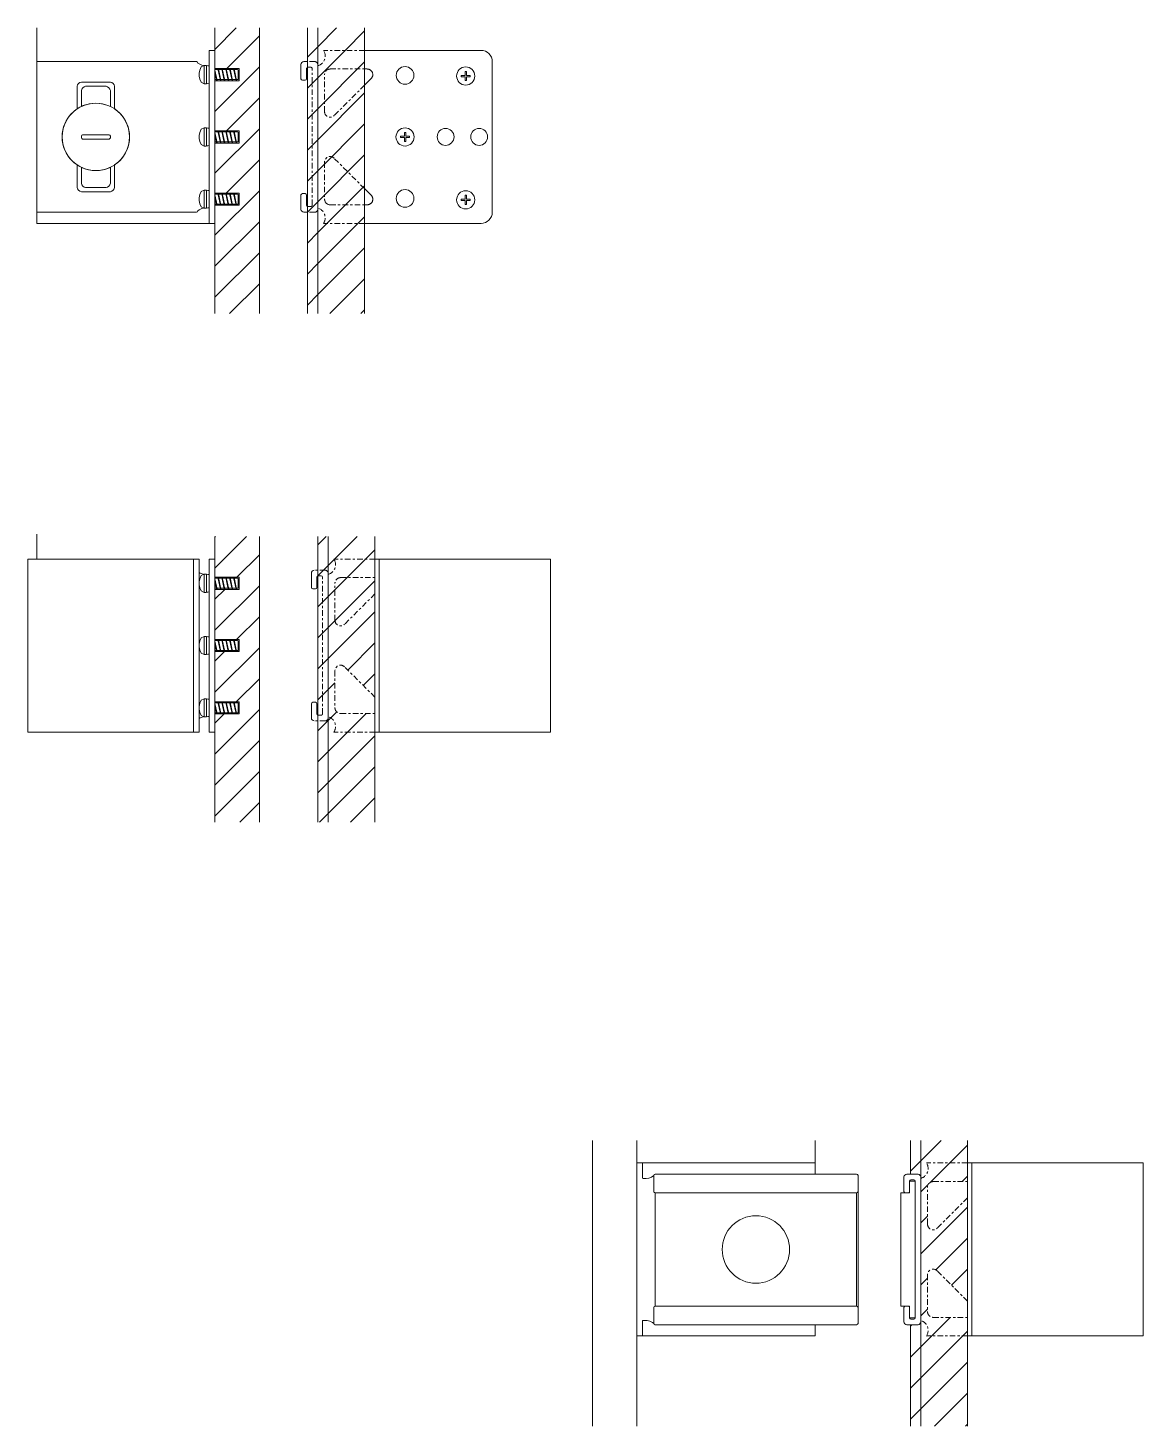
# Model space of a CAD drawing. Header units: millimetres. Extents: x 1499 to 3407, y -486 to 657.
# Drawn here: x 1935.5 to 1985.6, y -390.4 to -327.7 of the extents above; entities that cross this region are included whole.
import ezdxf

# ---------------------------------------------------------------- set-up
doc = ezdxf.new("R2010")
doc.units = ezdxf.units.MM
doc.linetypes.add('CENTERX2', pattern=[4, 2.5, -0.5, 0.5, -0.5])
for name, color, linetype, lineweight in [('A-FURN', 8, 'Continuous', 18), ('meccanismi', 4, 'Continuous', 18), ('viti', 2, 'Continuous', 18)]:
    doc.layers.add(name, color=color, linetype=linetype, lineweight=lineweight)
pattern_1 = [(45, (9.5759, -23.677), (-0.69596985, 0.69596985), [])]
pattern_2 = [(45, (-17.3364, -46.5217), (-0.69596985, 0.69596985), [])]

msp = doc.modelspace()

# ---------------------------------------------------------------- hatches: boundary and pattern name
at = {"layer": 'A-FURN'}
h = msp.add_hatch(dxfattribs=at)
h.set_pattern_fill('ANSI31', color=256, scale=0.31)
h.set_pattern_definition([(45, (10.6356, -23.677), (-0.69596985, 0.69596985), [])])
edge = h.paths.add_edge_path()
edge.add_line((1945.939, -327.651), (1943.939, -327.651))
edge.add_line((1943.939, -327.651), (1943.939, -329.472))
edge.add_line((1943.939, -329.472), (1945.038, -329.472))
edge.add_line((1945.038, -329.472), (1945.038, -330.022))
edge.add_line((1945.038, -330.022), (1943.939, -330.022))
edge.add_line((1943.939, -330.022), (1943.939, -330.03))
edge.add_spline(control_points=[(1943.939, -330.03), (1943.939, -330.03), (1943.939, -330.03), (1943.939, -330.03)], knot_values=[0, 0, 0, 0, 0.000042, 0.000042, 0.000042, 0.000042], degree=3, periodic=0)
edge.add_line((1943.939, -330.03), (1943.939, -332.27))
edge.add_line((1943.939, -332.27), (1945.038, -332.27))
edge.add_line((1945.038, -332.27), (1945.038, -332.819))
edge.add_line((1945.038, -332.819), (1943.939, -332.819))
edge.add_line((1943.939, -332.819), (1943.939, -332.828))
edge.add_spline(control_points=[(1943.939, -332.828), (1943.939, -332.828), (1943.939, -332.828), (1943.939, -332.828)], knot_values=[0, 0, 0, 0, 0.000042, 0.000042, 0.000042, 0.000042], degree=3, periodic=0)
edge.add_line((1943.939, -332.828), (1943.939, -335.068))
edge.add_line((1943.939, -335.068), (1945.038, -335.068))
edge.add_line((1945.038, -335.068), (1945.038, -335.617))
edge.add_line((1945.038, -335.617), (1943.939, -335.617))
edge.add_line((1943.939, -335.617), (1943.939, -335.625))
edge.add_spline(control_points=[(1943.939, -335.625), (1943.939, -335.625), (1943.939, -335.626), (1943.939, -335.626)], knot_values=[0, 0, 0, 0, 0.000042, 0.000042, 0.000042, 0.000042], degree=3, periodic=0)
edge.add_line((1943.939, -335.626), (1943.939, -336.431))
edge.add_line((1943.939, -336.431), (1943.939, -340.475))
edge.add_line((1943.939, -340.475), (1945.939, -340.475))
edge.add_line((1945.939, -340.475), (1945.939, -327.651))
h = msp.add_hatch(dxfattribs=at)
h.set_pattern_fill('ANSI31', color=256, scale=0.31)
h.set_pattern_definition(pattern_1)
edge = h.paths.add_edge_path()
edge.add_line((1948.566, -327.651), (1948.1, -327.651))
edge.add_line((1948.1, -327.651), (1948.1, -329.163))
edge.add_line((1948.1, -329.163), (1948.449, -329.163))
edge.add_spline(control_points=[(1948.44, -329.163), (1948.5, -329.163), (1948.566, -329.23), (1948.566, -329.289)], knot_values=[0, 0, 0, 0, 0.070711, 0.070711, 0.070711, 0.070711], degree=3, periodic=0)
edge.add_line((1948.566, -329.28), (1948.566, -327.651))
edge = h.paths.add_edge_path()
edge.add_spline(control_points=[(1948.566, -329.289), (1948.566, -329.23), (1948.5, -329.163), (1948.44, -329.163)], knot_values=[0, 0, 0, 0, 0.070711, 0.070711, 0.070711, 0.070711], degree=3, periodic=0)
edge.add_line((1948.44, -329.163), (1948.1, -329.163))
edge.add_line((1948.1, -329.163), (1948.1, -335.667))
edge.add_spline(control_points=[(1948.1, -335.667), (1948.108, -335.671), (1948.116, -335.674), (1948.125, -335.674)], knot_values=[0.025626, 0.025626, 0.025626, 0.025626, 0.035355, 0.035355, 0.035355, 0.035355], degree=3, periodic=0)
edge.add_line((1948.125, -335.674), (1948.251, -335.674))
edge.add_spline(control_points=[(1948.314, -335.611), (1948.314, -335.64), (1948.281, -335.674), (1948.251, -335.674)], knot_values=[0, 0, 0, 0, 0.035355, 0.035355, 0.035355, 0.035355], degree=3, periodic=0)
edge.add_line((1948.251, -335.674), (1948.117, -335.674))
edge.add_spline(control_points=[(1948.125, -335.674), (1948.116, -335.674), (1948.108, -335.671), (1948.1, -335.667)], knot_values=[0.025626, 0.025626, 0.025626, 0.025626, 0.035355, 0.035355, 0.035355, 0.035355], degree=3, periodic=0)
edge.add_line((1948.1, -335.667), (1948.1, -335.926))
edge.add_line((1948.1, -335.926), (1948.44, -335.926))
edge.add_spline(control_points=[(1948.44, -335.926), (1948.5, -335.926), (1948.566, -335.86), (1948.566, -335.8)], knot_values=[0, 0, 0, 0, 0.070711, 0.070711, 0.070711, 0.070711], degree=3, periodic=0)
edge.add_line((1948.566, -335.8), (1948.566, -329.289))
h = msp.add_hatch(dxfattribs=at)
h.set_pattern_fill('ANSI31', color=256, scale=0.31)
h.set_pattern_definition(pattern_1)
h.paths.add_polyline_path([(1950.665, -327.651), (1948.566, -327.651), (1948.566, -329.348, 0.507256), (1948.819, -328.658), (1950.665, -328.658)])
h = msp.add_hatch(dxfattribs=at)
h.set_pattern_fill('ANSI31', color=256, scale=0.31)
h.set_pattern_definition(pattern_1)
h.paths.add_polyline_path([(1950.665, -330.222), (1949.299, -331.588, -0.668179), (1948.868, -331.409), (1948.868, -329.747, -0.414214), (1949.121, -329.494), (1950.665, -329.494), (1950.665, -328.658), (1948.819, -328.658, -0.507256), (1948.566, -329.348), (1948.566, -335.741, -0.507256), (1948.819, -336.431), (1950.665, -336.431), (1950.665, -335.595), (1949.121, -335.595, -0.414214), (1948.868, -335.342), (1948.868, -333.68, -0.668179), (1949.299, -333.502), (1950.665, -334.867)])
h.paths.add_polyline_path([(1950.665, -329.494), (1949.121, -329.494, 0.414214), (1948.868, -329.747), (1948.868, -331.409, 0.668179), (1949.299, -331.588), (1950.665, -330.222)], flags=17)
h.paths.add_polyline_path([(1949.299, -333.502, 0.668179), (1948.868, -333.68), (1948.868, -335.342, 0.414214), (1949.121, -335.595), (1950.665, -335.595), (1950.665, -334.867)], flags=17)
h.paths.add_polyline_path([(1950.665, -336.431), (1948.819, -336.431, 0.507256), (1948.566, -335.741), (1948.566, -340.475), (1950.665, -340.475)])
h = msp.add_hatch(dxfattribs=at)
h.set_pattern_fill('ANSI31', color=256, scale=0.31)
h.set_pattern_definition(pattern_1)
edge = h.paths.add_edge_path()
edge.add_spline(control_points=[(1948.566, -335.8), (1948.566, -335.86), (1948.5, -335.926), (1948.44, -335.926)], knot_values=[0, 0, 0, 0, 0.070711, 0.070711, 0.070711, 0.070711], degree=3, periodic=0)
edge.add_line((1948.44, -335.926), (1948.1, -335.926))
edge.add_line((1948.1, -335.926), (1948.1, -340.475))
edge.add_line((1948.1, -340.475), (1948.566, -340.475))
edge.add_line((1948.566, -340.475), (1948.566, -335.819))
h = msp.add_hatch(dxfattribs=at)
h.set_pattern_fill('ANSI31', color=256, scale=0.31)
h.set_pattern_definition([(45, (-16.7431, -46.5217), (-0.69596985, 0.69596985), [])])
edge = h.paths.add_edge_path()
edge.add_line((1945.939, -350.496), (1943.939, -350.496))
edge.add_line((1943.939, -350.496), (1943.939, -352.317))
edge.add_line((1943.939, -352.317), (1945.038, -352.317))
edge.add_line((1945.038, -352.317), (1945.038, -352.866))
edge.add_line((1945.038, -352.866), (1943.939, -352.866))
edge.add_line((1943.939, -352.866), (1943.939, -352.875))
edge.add_spline(control_points=[(1943.939, -352.875), (1943.939, -352.875), (1943.939, -352.875), (1943.939, -352.875)], knot_values=[0, 0, 0, 0, 0.000042, 0.000042, 0.000042, 0.000042], degree=3, periodic=0)
edge.add_line((1943.939, -352.875), (1943.939, -355.115))
edge.add_line((1943.939, -355.115), (1945.038, -355.115))
edge.add_line((1945.038, -355.115), (1945.038, -355.664))
edge.add_line((1945.038, -355.664), (1943.939, -355.664))
edge.add_line((1943.939, -355.664), (1943.939, -355.672))
edge.add_spline(control_points=[(1943.939, -355.672), (1943.939, -355.672), (1943.939, -355.672), (1943.939, -355.672)], knot_values=[0, 0, 0, 0, 0.000042, 0.000042, 0.000042, 0.000042], degree=3, periodic=0)
edge.add_line((1943.939, -355.672), (1943.939, -357.912))
edge.add_line((1943.939, -357.912), (1945.038, -357.912))
edge.add_line((1945.038, -357.912), (1945.038, -358.462))
edge.add_line((1945.038, -358.462), (1943.939, -358.462))
edge.add_line((1943.939, -358.462), (1943.939, -358.47))
edge.add_spline(control_points=[(1943.939, -358.47), (1943.939, -358.47), (1943.939, -358.47), (1943.939, -358.47)], knot_values=[0, 0, 0, 0, 0.000042, 0.000042, 0.000042, 0.000042], degree=3, periodic=0)
edge.add_line((1943.939, -358.47), (1943.939, -363.319))
edge.add_line((1943.939, -363.319), (1945.939, -363.319))
edge.add_line((1945.939, -363.319), (1945.939, -350.496))
h = msp.add_hatch(dxfattribs=at)
h.set_pattern_fill('ANSI31', color=256, scale=0.31)
h.set_pattern_definition(pattern_2)
h.paths.add_polyline_path([(1951.131, -359.276), (1949.285, -359.276, 0.507256), (1949.033, -358.586), (1949.033, -363.319), (1951.131, -363.319)])
edge = h.paths.add_edge_path()
edge.add_spline(control_points=[(1949.033, -358.645), (1949.033, -358.704), (1948.966, -358.771), (1948.906, -358.771)], knot_values=[0, 0, 0, 0, 0.070711, 0.070711, 0.070711, 0.070711], degree=3, periodic=0)
edge.add_line((1948.906, -358.771), (1948.566, -358.771))
edge.add_line((1948.566, -358.771), (1948.566, -363.319))
edge.add_line((1948.566, -363.319), (1949.033, -363.319))
edge.add_line((1949.033, -363.319), (1949.033, -358.664))
h.paths.add_polyline_path([(1951.131, -358.439), (1949.587, -358.439, -0.414214), (1949.335, -358.187), (1949.335, -356.525, -0.668179), (1949.766, -356.346), (1951.131, -357.712), (1951.131, -353.067), (1949.766, -354.432, -0.668179), (1949.335, -354.254), (1949.335, -352.592, -0.414214), (1949.587, -352.339), (1951.131, -352.339), (1951.131, -351.503), (1949.285, -351.503, -0.507256), (1949.033, -352.192), (1949.033, -358.586, -0.507256), (1949.285, -359.276), (1951.131, -359.276)])
h.paths.add_polyline_path([(1951.131, -353.067), (1951.131, -352.928), (1951.131, -352.339), (1949.587, -352.339, 0.414214), (1949.335, -352.592), (1949.335, -354.254, 0.668179), (1949.766, -354.432)], flags=17)
h.paths.add_polyline_path([(1951.131, -350.496), (1949.033, -350.496), (1949.033, -352.192, 0.507256), (1949.285, -351.503), (1951.131, -351.503)])
edge = h.paths.add_edge_path()
edge.add_line((1949.033, -350.496), (1948.566, -350.496))
edge.add_line((1948.566, -350.496), (1948.566, -352.008))
edge.add_line((1948.566, -352.008), (1948.926, -352.008))
edge.add_spline(control_points=[(1948.906, -352.008), (1948.966, -352.008), (1949.033, -352.074), (1949.033, -352.134)], knot_values=[0, 0, 0, 0, 0.070711, 0.070711, 0.070711, 0.070711], degree=3, periodic=0)
edge.add_line((1949.033, -352.099), (1949.033, -350.496))
h = msp.add_hatch(dxfattribs=at)
h.set_pattern_fill('ANSI31', color=256, scale=0.31)
h.set_pattern_definition(pattern_2)
edge = h.paths.add_edge_path()
edge.add_spline(control_points=[(1949.033, -352.134), (1949.033, -352.074), (1948.966, -352.008), (1948.906, -352.008)], knot_values=[0, 0, 0, 0, 0.070711, 0.070711, 0.070711, 0.070711], degree=3, periodic=0)
edge.add_line((1948.906, -352.008), (1948.566, -352.008))
edge.add_line((1948.566, -352.008), (1948.566, -352.267))
edge.add_spline(control_points=[(1948.566, -352.267), (1948.574, -352.263), (1948.583, -352.26), (1948.591, -352.26)], knot_values=[0.025626, 0.025626, 0.025626, 0.025626, 0.035355, 0.035355, 0.035355, 0.035355], degree=3, periodic=0)
edge.add_line((1948.566, -352.267), (1948.566, -358.512))
edge.add_spline(control_points=[(1948.566, -358.512), (1948.574, -358.516), (1948.583, -358.518), (1948.591, -358.518)], knot_values=[0.025626, 0.025626, 0.025626, 0.025626, 0.035355, 0.035355, 0.035355, 0.035355], degree=3, periodic=0)
edge.add_line((1948.591, -358.518), (1948.721, -358.518))
edge.add_spline(control_points=[(1948.78, -358.455), (1948.78, -358.485), (1948.747, -358.518), (1948.717, -358.518)], knot_values=[0, 0, 0, 0, 0.035355, 0.035355, 0.035355, 0.035355], degree=3, periodic=0)
edge.add_line((1948.717, -358.518), (1948.588, -358.518))
edge.add_spline(control_points=[(1948.591, -358.518), (1948.583, -358.518), (1948.574, -358.516), (1948.566, -358.512)], knot_values=[0.025626, 0.025626, 0.025626, 0.025626, 0.035355, 0.035355, 0.035355, 0.035355], degree=3, periodic=0)
edge.add_spline(control_points=[(1948.528, -358.455), (1948.528, -358.477), (1948.545, -358.5), (1948.566, -358.512)], knot_values=[0, 0, 0, 0, 0.025626, 0.025626, 0.025626, 0.025626], degree=3, periodic=0)
edge.add_line((1948.566, -358.512), (1948.566, -358.771))
edge.add_line((1948.566, -358.771), (1948.906, -358.771))
edge.add_spline(control_points=[(1948.906, -358.771), (1948.966, -358.771), (1949.033, -358.704), (1949.033, -358.645)], knot_values=[0, 0, 0, 0, 0.070711, 0.070711, 0.070711, 0.070711], degree=3, periodic=0)
edge.add_line((1949.033, -358.645), (1949.033, -352.134))
h = msp.add_hatch(dxfattribs=at)
h.set_pattern_fill('ANSI31', color=256, scale=0.31)
h.set_pattern_definition([(45, (-43.9987, -73.6463), (-0.69596985, 0.69596985), [])])
edge = h.paths.add_edge_path()
edge.add_line((1975.651, -377.621), (1975.184, -377.621))
edge.add_line((1975.184, -377.621), (1975.184, -379.132))
edge.add_line((1975.184, -379.132), (1975.537, -379.132))
edge.add_spline(control_points=[(1975.524, -379.132), (1975.584, -379.132), (1975.651, -379.199), (1975.651, -379.258)], knot_values=[0, 0, 0, 0, 0.070711, 0.070711, 0.070711, 0.070711], degree=3, periodic=0)
edge.add_line((1975.651, -379.235), (1975.651, -377.621))
edge = h.paths.add_edge_path()
edge.add_spline(control_points=[(1975.651, -385.769), (1975.651, -385.829), (1975.584, -385.895), (1975.524, -385.895)], knot_values=[0, 0, 0, 0, 0.070711, 0.070711, 0.070711, 0.070711], degree=3, periodic=0)
edge.add_line((1975.524, -385.895), (1975.184, -385.895))
edge.add_line((1975.184, -385.895), (1975.184, -390.444))
edge.add_line((1975.184, -390.444), (1975.651, -390.444))
edge.add_line((1975.651, -390.444), (1975.651, -385.792))
h.paths.add_polyline_path([(1977.749, -386.4), (1975.903, -386.4, 0.507256), (1975.651, -385.711), (1975.651, -390.444), (1977.749, -390.444)])
h.paths.add_polyline_path([(1977.749, -385.564), (1976.205, -385.564, -0.414214), (1975.953, -385.312), (1975.953, -383.649, -0.668179), (1976.384, -383.471), (1977.749, -384.836), (1977.749, -380.191), (1976.384, -381.557, -0.668179), (1975.953, -381.378), (1975.953, -379.716, -0.414214), (1976.205, -379.464), (1977.749, -379.464), (1977.749, -378.627), (1975.903, -378.627, -0.507256), (1975.651, -379.317), (1975.651, -385.711, -0.507256), (1975.903, -386.4), (1977.749, -386.4)])
h.paths.add_polyline_path([(1977.749, -377.621), (1975.651, -377.621), (1975.651, -379.235), (1975.651, -379.317, 0.507256), (1975.903, -378.627), (1977.749, -378.627)])

# ---------------------------------------------------------------- linework, layer by layer
for p, q in [((1943.939, -340.475), (1943.939, -327.651)), ((1945.939, -340.475), (1945.939, -327.651)), ((1948.566, -327.651), (1948.566, -340.475)), ((1950.665, -340.475), (1950.665, -327.651)), ((1943.939, -329.472), (1945.038, -329.472)), ((1945.038, -329.472), (1945.038, -330.022)), ((1943.939, -330.022), (1945.038, -330.022)), ((1943.939, -332.27), (1945.038, -332.27)), ((1945.038, -332.27), (1945.038, -332.819)), ((1943.939, -332.819), (1945.038, -332.819)), ((1943.939, -335.068), (1945.038, -335.068)), ((1945.038, -335.068), (1945.038, -335.617)), ((1943.939, -335.617), (1945.038, -335.617)), ((1935.939, -350.387), (1935.939, -351.503)), ((1943.939, -363.319), (1943.939, -350.496)), ((1945.939, -363.319), (1945.939, -350.496)), ((1949.033, -350.496), (1949.033, -363.319)), ((1951.131, -363.319), (1951.131, -350.496)), ((1943.939, -352.317), (1945.038, -352.317)), ((1943.939, -352.866), (1945.038, -352.866)), ((1945.038, -352.317), (1945.038, -352.866)), ((1943.939, -355.115), (1945.038, -355.115)), ((1945.038, -355.115), (1945.038, -355.664)), ((1943.939, -355.664), (1945.038, -355.664)), ((1943.939, -357.912), (1945.038, -357.912)), ((1945.038, -357.912), (1945.038, -358.462)), ((1943.939, -358.462), (1945.038, -358.462)), ((1960.898, -390.444), (1960.898, -377.621)), ((1962.898, -390.444), (1962.898, -377.621)), ((1970.898, -379.132), (1970.898, -377.621)), ((1975.651, -377.621), (1975.651, -390.444)), ((1977.749, -390.444), (1977.749, -377.621)), ((1970.898, -385.895), (1970.898, -386.4)), ((1970.898, -386.4), (1962.898, -386.4))]:
    msp.add_line(p, q, dxfattribs=at)
for points in [[(1935.939, -327.651), (1935.939, -336.431), (1943.939, -336.431)], [(1948.1, -327.651), (1948.1, -335.926)], [(1943.939, -329.472), (1943.939, -329.522)], [(1948.1, -335.926), (1948.1, -340.475)], [(1943.939, -340.475), (1943.939, -336.431)], [(1948.566, -350.496), (1948.566, -352.008)], [(1948.566, -352.008), (1948.566, -358.771)], [(1948.566, -358.771), (1948.566, -363.319)], [(1943.939, -363.319), (1943.939, -359.276)], [(1975.184, -377.621), (1975.184, -379.132)], [(1975.184, -385.895), (1975.184, -390.444)], [(1962.898, -390.444), (1962.898, -386.4)]]:
    msp.add_lwpolyline(points, dxfattribs=at)
at = {"layer": 'meccanismi'}
for p, q in [((1943.686, -328.658), (1943.686, -335.741)), ((1943.939, -328.658), (1943.686, -328.658)), ((1943.939, -328.658), (1943.686, -328.658)), ((1943.939, -336.431), (1943.939, -328.658)), ((1955.895, -328.658), (1950.665, -328.658)), ((1943.118, -329.163), (1935.939, -329.163)), ((1947.809, -329.936), (1947.809, -329.289)), ((1948.062, -329.936), (1948.062, -329.478)), ((1956.4, -332.545), (1956.4, -329.163)), ((1937.754, -330.273), (1937.754, -331.285)), ((1939.435, -330.273), (1939.435, -331.285)), ((1947.998, -329.999), (1947.872, -329.999)), ((1947.872, -329.999), (1947.998, -329.999)), ((1937.943, -330.462), (1937.943, -331.178)), ((1939.246, -330.462), (1939.246, -331.178)), ((1938.595, -332.45), (1938, -332.45)), ((1938.595, -332.45), (1939.189, -332.45)), ((1956.4, -332.545), (1956.4, -335.926)), ((1937.754, -334.816), (1937.754, -333.804)), ((1937.943, -334.627), (1937.943, -333.912)), ((1939.246, -334.627), (1939.246, -333.912)), ((1939.435, -334.816), (1939.435, -333.804)), ((1947.809, -335.153), (1947.809, -335.8)), ((1947.998, -335.09), (1947.872, -335.09)), ((1947.872, -335.09), (1947.998, -335.09)), ((1948.062, -335.153), (1948.062, -335.611)), ((1943.118, -335.926), (1935.939, -335.926)), ((1943.686, -335.741), (1943.686, -336.431)), ((1943.939, -336.431), (1943.686, -336.431)), ((1943.686, -336.431), (1943.939, -336.431)), ((1955.895, -336.431), (1950.665, -336.431)), ((1935.545, -351.503), (1935.545, -359.276)), ((1942.987, -351.503), (1942.987, -358.586)), ((1943.239, -359.276), (1943.239, -351.503)), ((1943.686, -351.503), (1943.686, -358.586)), ((1943.939, -351.503), (1943.686, -351.503)), ((1943.939, -351.503), (1943.686, -351.503)), ((1951.131, -359.276), (1951.131, -351.503)), ((1959.014, -351.503), (1951.131, -351.503)), ((1951.32, -351.503), (1951.32, -359.276)), ((1959.014, -351.503), (1959.014, -359.276)), ((1948.275, -352.781), (1948.275, -352.134)), ((1948.591, -352.26), (1948.717, -352.26)), ((1949.033, -358.645), (1949.033, -352.134)), ((1948.465, -352.844), (1948.339, -352.844)), ((1948.339, -352.844), (1948.465, -352.844)), ((1948.528, -352.781), (1948.528, -352.323)), ((1948.275, -357.998), (1948.275, -358.645)), ((1948.465, -357.935), (1948.339, -357.935)), ((1948.339, -357.935), (1948.465, -357.935)), ((1948.528, -357.998), (1948.528, -358.455)), ((1942.987, -358.586), (1942.987, -359.276)), ((1943.686, -358.586), (1943.686, -359.276)), ((1935.545, -359.276), (1943.239, -359.276)), ((1943.686, -359.276), (1943.939, -359.276)), ((1959.014, -359.276), (1951.131, -359.276)), ((1962.898, -378.627), (1963.151, -378.627)), ((1962.898, -386.4), (1962.898, -378.627)), ((1962.898, -378.627), (1963.151, -378.627)), ((1982.979, -378.627), (1977.749, -378.627)), ((1977.749, -386.4), (1977.749, -378.627)), ((1977.938, -378.627), (1977.938, -386.4)), ((1985.632, -378.627), (1985.632, -386.4)), ((1963.719, -379.132), (1970.898, -379.132)), ((1974.893, -379.905), (1974.893, -379.258)), ((1975.651, -385.769), (1975.651, -379.258)), ((1975.146, -379.905), (1975.146, -379.448)), ((1975.209, -379.385), (1975.335, -379.385)), ((1963.719, -379.968), (1972.766, -379.968)), ((1963.719, -385.059), (1963.719, -379.968)), ((1972.766, -379.968), (1972.766, -385.059)), ((1975.083, -379.968), (1974.957, -379.968)), ((1974.957, -379.968), (1975.083, -379.968)), ((1963.719, -385.059), (1972.766, -385.059)), ((1974.893, -385.122), (1974.893, -385.769)), ((1975.083, -385.059), (1974.957, -385.059)), ((1974.957, -385.059), (1975.083, -385.059)), ((1975.146, -385.122), (1975.146, -385.58)), ((1963.151, -385.711), (1963.151, -386.4)), ((1963.719, -385.895), (1970.898, -385.895)), ((1962.898, -386.4), (1963.151, -386.4)), ((1963.151, -386.4), (1962.898, -386.4)), ((1982.979, -386.4), (1977.749, -386.4)), ((1985.632, -386.4), (1977.938, -386.4))]:
    msp.add_line(p, q, dxfattribs=at)
at = {"layer": 'meccanismi', "linetype": 'CENTERX2', "ltscale": 0.1}
for p, q in [((1948.44, -329.163), (1948.1, -329.163)), ((1948.44, -329.163), (1948.1, -329.163)), ((1948.125, -329.415), (1948.251, -329.415)), ((1948.314, -335.611), (1948.314, -329.478)), ((1948.566, -335.8), (1948.566, -329.289)), ((1949.121, -329.494), (1950.665, -329.494)), ((1948.868, -331.409), (1948.868, -329.747)), ((1950.665, -330.222), (1949.299, -331.588)), ((1948.868, -333.68), (1948.868, -335.342)), ((1950.665, -334.867), (1949.299, -333.502)), ((1948.44, -335.926), (1948.1, -335.926)), ((1948.125, -335.674), (1948.251, -335.674)), ((1949.121, -335.595), (1950.665, -335.595)), ((1948.906, -352.008), (1948.402, -352.008)), ((1948.906, -352.008), (1948.402, -352.008)), ((1948.78, -358.455), (1948.78, -352.323)), ((1948.591, -358.518), (1948.717, -358.518)), ((1948.906, -358.771), (1948.402, -358.771))]:
    msp.add_line(p, q, dxfattribs=at)
at = {"layer": 'meccanismi', "ltscale": 0.1}
for p, q in [((1975.524, -379.132), (1975.02, -379.132)), ((1975.524, -379.132), (1975.02, -379.132)), ((1975.398, -385.58), (1975.398, -379.448)), ((1975.524, -385.895), (1975.02, -385.895)), ((1975.209, -385.643), (1975.335, -385.643))]:
    msp.add_line(p, q, dxfattribs=at)
at = {"layer": 'meccanismi', "linetype": 'CENTERX2', "ltscale": 0.1}
for points in [[(1950.665, -328.658), (1948.819, -328.658)], [(1950.665, -336.431), (1948.819, -336.431)], [(1951.131, -351.503), (1949.285, -351.503)], [(1951.131, -359.276), (1949.285, -359.276)], [(1977.749, -378.627), (1975.903, -378.627)], [(1977.749, -386.4), (1975.903, -386.4)]]:
    msp.add_lwpolyline(points, dxfattribs=at)
at = {"layer": 'meccanismi'}
for points in [[(1948.1, -329.163), (1947.935, -329.163)], [(1950.783, -329.494), (1950.665, -329.494)], [(1939.246, -330.084), (1937.943, -330.084)], [(1939.057, -330.273), (1938.132, -330.273)], [(1950.962, -329.925), (1950.665, -330.222)], [(1937.943, -332.507), (1937.943, -332.582)], [(1938.595, -332.639), (1938, -332.639)], [(1938.595, -332.639), (1939.189, -332.639)], [(1939.246, -332.507), (1939.246, -332.582)], [(1939.246, -335.005), (1937.943, -335.005)], [(1939.057, -334.816), (1938.132, -334.816)], [(1950.962, -335.164), (1950.665, -334.867)], [(1948.1, -335.926), (1947.935, -335.926)], [(1950.783, -335.595), (1950.665, -335.595)], [(1935.545, -351.503), (1943.239, -351.503)], [(1942.073, -359.276), (1943.239, -359.276)], [(1963.151, -378.627), (1963.151, -379.317)], [(1970.898, -378.627), (1963.151, -378.627)], [(1985.632, -378.627), (1977.938, -378.627)], [(1970.898, -379.132), (1972.766, -379.132)], [(1972.829, -385.832), (1972.829, -379.195)], [(1975.146, -379.448), (1975.398, -379.448)], [(1972.766, -379.968), (1963.719, -379.968)], [(1974.756, -379.968), (1975.146, -379.968)], [(1974.756, -379.968), (1974.756, -385.059)], [(1975.146, -379.905), (1975.146, -379.968)], [(1972.766, -385.059), (1963.719, -385.059)], [(1975.146, -385.58), (1975.146, -385.059), (1974.756, -385.059)], [(1970.898, -385.895), (1972.766, -385.895)], [(1975.146, -385.58), (1975.398, -385.58)], [(1978.915, -386.4), (1977.749, -386.4)]]:
    msp.add_lwpolyline(points, dxfattribs=at)
at = {"layer": 'meccanismi', "linetype": 'CENTERX2', "ltscale": 0.1}
for points in [[(1951.131, -353.067), (1949.766, -354.432, -0.668179), (1949.335, -354.254), (1949.335, -352.592, -0.414214), (1949.587, -352.339), (1951.131, -352.339)], [(1951.131, -357.712), (1949.766, -356.346, 0.668179), (1949.335, -356.525), (1949.335, -358.187, 0.414214), (1949.587, -358.439), (1951.131, -358.439)], [(1977.749, -380.191), (1976.384, -381.557, -0.668179), (1975.953, -381.378), (1975.953, -379.716, -0.414214), (1976.205, -379.464), (1977.749, -379.464)], [(1977.749, -384.836), (1976.384, -383.471, 0.668179), (1975.953, -383.649), (1975.953, -385.312, 0.414214), (1976.205, -385.564), (1977.749, -385.564)]]:
    msp.add_lwpolyline(points, format="xyb", dxfattribs=at)
at = {"layer": 'meccanismi', "linetype": 'CENTERX2'}
for points in [[(1951.131, -357.85), (1951.131, -352.928)], [(1963.656, -379.905), (1963.656, -379.195)], [(1977.749, -384.975), (1977.749, -380.053)], [(1963.656, -385.122), (1963.656, -385.832)]]:
    msp.add_lwpolyline(points, dxfattribs=at)
at = {"layer": 'meccanismi'}
for centre, radius in [((1952.483, -329.781), 0.396), ((1938.595, -332.545), 1.514), ((1952.483, -335.308), 0.396), ((1968.242, -382.514), 1.514)]:
    msp.add_circle(centre, radius, dxfattribs=at)
at = {"layer": 'meccanismi', "linetype": 'CENTERX2', "ltscale": 0.1}
for centre, radius, start, end in [((1948.44, -328.911), 0.455, 286.09388, 33.68056), ((1949.121, -329.747), 0.252, 90, 180), ((1949.121, -331.409), 0.252, 180, 315), ((1949.121, -333.68), 0.252, 45, 180), ((1948.44, -336.179), 0.455, 326.31944, 73.90612), ((1948.906, -351.755), 0.455, 286.09388, 33.68056), ((1948.906, -359.023), 0.455, 326.31944, 73.90612), ((1975.525, -378.88), 0.455, 286.09388, 33.68056), ((1975.525, -386.148), 0.455, 326.31944, 73.90612)]:
    msp.add_arc(centre, radius, start, end, dxfattribs=at)
at = {"layer": 'meccanismi'}
for centre, radius, start, end in [((1955.895, -329.163), 0.505, 0, 90), ((1943.566, -328.738), 0.621, 231.74021, 256.76542), ((1943.566, -328.738), 0.621, 276.87415, 281.14843), ((1938.595, -332.545), 1.514, 123.72971, 236.27029), ((1938.595, -332.545), 1.514, 64.51494, 115.48506), ((1938.595, -332.545), 1.514, 108.20996, 115.48506), ((1938.595, -332.545), 1.514, 303.72971, 56.27029), ((1954.305, -332.545), 0.379, 0, 180), ((1955.811, -332.545), 0.379, 0, 180), ((1954.305, -332.545), 0.379, 180, 0), ((1955.811, -332.545), 0.379, 180, 0), ((1938.595, -332.545), 1.514, 244.51494, 295.48506), ((1938.595, -332.545), 1.514, 244.51494, 251.79004), ((1943.566, -336.351), 0.621, 103.23482, 128.26062), ((1943.566, -336.351), 0.621, 78.85131, 83.07876), ((1955.895, -335.926), 0.505, 270, 0), ((1943.566, -351.583), 0.621, 238.24539, 256.76542), ((1943.566, -359.196), 0.621, 103.23482, 121.75525), ((1943.566, -359.196), 0.621, 78.85131, 83.07876), ((1963.271, -378.708), 0.621, 263.12585, 308.25979), ((1963.271, -378.708), 0.621, 258.85157, 263.12585), ((1963.271, -386.32), 0.621, 51.73938, 101.14869), ((1963.271, -386.32), 0.621, 96.92124, 101.14869)]:
    msp.add_arc(centre, radius, start, end, dxfattribs=at)
at = {"layer": 'meccanismi', "linetype": 'CENTERX2'}
for centre, start, end in [((1950.783, -329.747), 315, 90), ((1950.783, -335.342), 270, 45), ((1949.121, -335.342), 180, 270)]:
    msp.add_arc(centre, 0.252, start, end, dxfattribs=at)
at = {"layer": 'meccanismi'}
for points in [[(1943.181, -329.226), (1943.181, -329.196), (1943.148, -329.163), (1943.118, -329.163)], [(1947.935, -329.163), (1947.876, -329.163), (1947.809, -329.23), (1947.809, -329.289)], [(1948.062, -329.478), (1948.062, -329.449), (1948.095, -329.415), (1948.125, -329.415)], [(1937.943, -330.084), (1937.854, -330.084), (1937.754, -330.184), (1937.754, -330.273)], [(1938.132, -330.273), (1938.043, -330.273), (1937.943, -330.373), (1937.943, -330.462)], [(1939.057, -330.273), (1939.146, -330.273), (1939.246, -330.373), (1939.246, -330.462)], [(1939.246, -330.084), (1939.335, -330.084), (1939.435, -330.184), (1939.435, -330.273)], [(1947.872, -329.999), (1947.842, -329.999), (1947.809, -329.966), (1947.809, -329.936)], [(1948.062, -329.936), (1948.062, -329.966), (1948.028, -329.999), (1947.998, -329.999)], [(1937.943, -332.507), (1937.943, -332.48), (1937.973, -332.45), (1938, -332.45)], [(1937.943, -332.582), (1937.943, -332.609), (1937.973, -332.639), (1938, -332.639)], [(1939.246, -332.507), (1939.246, -332.48), (1939.216, -332.45), (1939.189, -332.45)], [(1939.246, -332.582), (1939.246, -332.609), (1939.216, -332.639), (1939.189, -332.639)], [(1938.132, -334.816), (1938.043, -334.816), (1937.943, -334.716), (1937.943, -334.627)], [(1939.057, -334.816), (1939.146, -334.816), (1939.246, -334.716), (1939.246, -334.627)], [(1937.943, -335.005), (1937.854, -335.005), (1937.754, -334.905), (1937.754, -334.816)], [(1939.246, -335.005), (1939.335, -335.005), (1939.435, -334.905), (1939.435, -334.816)], [(1947.872, -335.09), (1947.842, -335.09), (1947.809, -335.123), (1947.809, -335.153)], [(1948.062, -335.153), (1948.062, -335.123), (1948.028, -335.09), (1947.998, -335.09)], [(1943.118, -335.926), (1943.148, -335.926), (1943.181, -335.893), (1943.181, -335.863)], [(1947.935, -335.926), (1947.876, -335.926), (1947.809, -335.86), (1947.809, -335.8)], [(1948.062, -335.611), (1948.062, -335.64), (1948.095, -335.674), (1948.125, -335.674)], [(1948.402, -352.008), (1948.342, -352.008), (1948.275, -352.074), (1948.275, -352.134)], [(1948.528, -352.323), (1948.528, -352.293), (1948.561, -352.26), (1948.591, -352.26)], [(1948.78, -352.323), (1948.78, -352.293), (1948.747, -352.26), (1948.717, -352.26)], [(1948.339, -352.844), (1948.309, -352.844), (1948.275, -352.811), (1948.275, -352.781)], [(1948.528, -352.781), (1948.528, -352.811), (1948.494, -352.844), (1948.465, -352.844)], [(1948.339, -357.935), (1948.309, -357.935), (1948.275, -357.968), (1948.275, -357.998)], [(1948.528, -357.998), (1948.528, -357.968), (1948.494, -357.935), (1948.465, -357.935)], [(1948.528, -358.455), (1948.528, -358.485), (1948.561, -358.518), (1948.591, -358.518)], [(1948.402, -358.771), (1948.342, -358.771), (1948.275, -358.704), (1948.275, -358.645)], [(1963.656, -379.195), (1963.656, -379.166), (1963.689, -379.132), (1963.719, -379.132)], [(1972.829, -379.195), (1972.829, -379.166), (1972.796, -379.132), (1972.766, -379.132)], [(1975.02, -379.132), (1974.96, -379.132), (1974.893, -379.199), (1974.893, -379.258)], [(1975.146, -379.448), (1975.146, -379.418), (1975.179, -379.385), (1975.209, -379.385)], [(1975.398, -379.448), (1975.398, -379.418), (1975.365, -379.385), (1975.335, -379.385)], [(1972.766, -379.968), (1972.796, -379.968), (1972.829, -379.935), (1972.829, -379.905)], [(1974.957, -379.968), (1974.927, -379.968), (1974.893, -379.935), (1974.893, -379.905)], [(1975.146, -379.905), (1975.146, -379.935), (1975.113, -379.968), (1975.083, -379.968)], [(1963.719, -385.059), (1963.689, -385.059), (1963.656, -385.093), (1963.656, -385.122)], [(1972.829, -385.122), (1972.829, -385.093), (1972.796, -385.059), (1972.766, -385.059)], [(1974.957, -385.059), (1974.927, -385.059), (1974.893, -385.093), (1974.893, -385.122)], [(1975.146, -385.122), (1975.146, -385.093), (1975.113, -385.059), (1975.083, -385.059)], [(1963.719, -385.895), (1963.689, -385.895), (1963.656, -385.862), (1963.656, -385.832)], [(1972.766, -385.895), (1972.796, -385.895), (1972.829, -385.862), (1972.829, -385.832)], [(1975.02, -385.895), (1974.96, -385.895), (1974.893, -385.829), (1974.893, -385.769)], [(1975.146, -385.58), (1975.146, -385.61), (1975.179, -385.643), (1975.209, -385.643)]]:
    msp.add_open_spline(points, degree=3, dxfattribs=at)
at = {"layer": 'meccanismi', "linetype": 'CENTERX2', "ltscale": 0.1}
for points in [[(1948.314, -329.478), (1948.314, -329.449), (1948.281, -329.415), (1948.251, -329.415)], [(1948.566, -329.289), (1948.566, -329.23), (1948.5, -329.163), (1948.44, -329.163)], [(1948.314, -335.611), (1948.314, -335.64), (1948.281, -335.674), (1948.251, -335.674)], [(1948.566, -335.8), (1948.566, -335.86), (1948.5, -335.926), (1948.44, -335.926)], [(1949.033, -352.134), (1949.033, -352.074), (1948.966, -352.008), (1948.906, -352.008)], [(1948.78, -358.455), (1948.78, -358.485), (1948.747, -358.518), (1948.717, -358.518)], [(1949.033, -358.645), (1949.033, -358.704), (1948.966, -358.771), (1948.906, -358.771)]]:
    msp.add_open_spline(points, degree=3, dxfattribs=at)
at = {"layer": 'meccanismi', "ltscale": 0.1}
for points in [[(1975.651, -379.258), (1975.651, -379.199), (1975.584, -379.132), (1975.524, -379.132)], [(1975.398, -385.58), (1975.398, -385.61), (1975.365, -385.643), (1975.335, -385.643)], [(1975.651, -385.769), (1975.651, -385.829), (1975.584, -385.895), (1975.524, -385.895)]]:
    msp.add_open_spline(points, degree=3, dxfattribs=at)
at = {"layer": 'meccanismi', "linetype": 'CENTERX2'}
msp.add_open_spline([(1963.719, -379.968), (1963.689, -379.968), (1963.656, -379.935), (1963.656, -379.905)], degree=3, dxfattribs=at)
at = {"layer": 'viti'}
for p, q in [((1943.462, -330.155), (1943.462, -329.339)), ((1943.564, -329.34), (1943.462, -329.339)), ((1943.561, -330.155), (1943.561, -329.339)), ((1943.939, -330.03), (1943.939, -329.464)), ((1943.939, -329.522), (1944.964, -329.522)), ((1943.939, -329.55), (1944.037, -330.007)), ((1943.939, -329.659), (1944.013, -330.007)), ((1944.077, -329.487), (1944.189, -330.007)), ((1944.1, -329.487), (1944.212, -330.007)), ((1944.253, -329.487), (1944.364, -330.007)), ((1944.276, -329.487), (1944.387, -330.007)), ((1944.428, -329.487), (1944.54, -330.007)), ((1944.451, -329.487), (1944.563, -330.007)), ((1944.603, -329.487), (1944.715, -330.007)), ((1944.627, -329.487), (1944.738, -330.007)), ((1944.779, -329.487), (1944.89, -330.007)), ((1944.802, -329.487), (1944.914, -330.007)), ((1944.988, -329.948), (1944.988, -329.545)), ((1955.179, -329.781), (1955.179, -329.606)), ((1955.237, -329.781), (1955.237, -329.606)), ((1943.557, -330.155), (1943.462, -330.155)), ((1943.939, -329.972), (1944.964, -329.972)), ((1944.029, -329.972), (1944.181, -329.972)), ((1944.204, -329.972), (1944.357, -329.972)), ((1944.38, -329.972), (1944.532, -329.972)), ((1944.555, -329.972), (1944.707, -329.972)), ((1944.731, -329.972), (1944.883, -329.972)), ((1955.004, -329.781), (1955.179, -329.781)), ((1955.004, -329.84), (1955.179, -329.84)), ((1955.179, -330.014), (1955.179, -329.84)), ((1955.237, -329.781), (1955.412, -329.781)), ((1955.237, -330.014), (1955.237, -329.84)), ((1955.237, -329.84), (1955.412, -329.84)), ((1943.462, -332.953), (1943.462, -332.137)), ((1943.564, -332.138), (1943.462, -332.137)), ((1943.561, -332.952), (1943.561, -332.137)), ((1943.939, -332.828), (1943.939, -332.262)), ((1943.939, -332.32), (1944.964, -332.32)), ((1943.939, -332.348), (1944.037, -332.805)), ((1943.939, -332.457), (1944.013, -332.805)), ((1943.939, -332.769), (1944.964, -332.769)), ((1944.029, -332.769), (1944.181, -332.769)), ((1944.077, -332.284), (1944.189, -332.805)), ((1944.1, -332.284), (1944.212, -332.805)), ((1944.204, -332.769), (1944.357, -332.769)), ((1944.253, -332.284), (1944.364, -332.805)), ((1944.276, -332.284), (1944.387, -332.805)), ((1944.38, -332.769), (1944.532, -332.769)), ((1944.428, -332.284), (1944.54, -332.805)), ((1944.451, -332.284), (1944.563, -332.805)), ((1944.555, -332.769), (1944.707, -332.769)), ((1944.603, -332.284), (1944.715, -332.805)), ((1944.627, -332.284), (1944.738, -332.805)), ((1944.731, -332.769), (1944.883, -332.769)), ((1944.779, -332.284), (1944.89, -332.805)), ((1944.802, -332.284), (1944.914, -332.805)), ((1944.988, -332.746), (1944.988, -332.343)), ((1952.279, -332.515), (1952.454, -332.515)), ((1952.279, -332.574), (1952.454, -332.574)), ((1952.454, -332.515), (1952.454, -332.341)), ((1952.454, -332.749), (1952.454, -332.574)), ((1952.512, -332.515), (1952.512, -332.341)), ((1952.512, -332.515), (1952.687, -332.515)), ((1952.512, -332.749), (1952.512, -332.574)), ((1952.512, -332.574), (1952.687, -332.574)), ((1943.557, -332.953), (1943.462, -332.953)), ((1943.462, -335.75), (1943.462, -334.934)), ((1943.564, -334.936), (1943.462, -334.934)), ((1943.561, -335.75), (1943.561, -334.935)), ((1943.939, -335.625), (1943.939, -335.059)), ((1943.939, -335.118), (1944.964, -335.118)), ((1943.939, -335.145), (1944.037, -335.603)), ((1943.939, -335.254), (1944.013, -335.603)), ((1944.077, -335.082), (1944.189, -335.603)), ((1944.1, -335.082), (1944.212, -335.603)), ((1944.253, -335.082), (1944.364, -335.603)), ((1944.276, -335.082), (1944.387, -335.603)), ((1944.428, -335.082), (1944.54, -335.603)), ((1944.451, -335.082), (1944.563, -335.603)), ((1944.603, -335.082), (1944.715, -335.603)), ((1944.627, -335.082), (1944.738, -335.603)), ((1944.779, -335.082), (1944.89, -335.603)), ((1944.802, -335.082), (1944.914, -335.603)), ((1944.988, -335.544), (1944.988, -335.141)), ((1955.179, -335.342), (1955.179, -335.167)), ((1955.237, -335.342), (1955.237, -335.167)), ((1943.557, -335.75), (1943.462, -335.75)), ((1943.939, -335.567), (1944.964, -335.567)), ((1944.029, -335.567), (1944.181, -335.567)), ((1944.204, -335.567), (1944.357, -335.567)), ((1944.38, -335.567), (1944.532, -335.567)), ((1944.555, -335.567), (1944.707, -335.567)), ((1944.731, -335.567), (1944.883, -335.567)), ((1955.004, -335.342), (1955.179, -335.342)), ((1955.004, -335.401), (1955.179, -335.401)), ((1955.179, -335.575), (1955.179, -335.401)), ((1955.237, -335.342), (1955.412, -335.342)), ((1955.237, -335.575), (1955.237, -335.401)), ((1955.237, -335.401), (1955.412, -335.401)), ((1943.564, -352.185), (1943.462, -352.183)), ((1943.462, -353), (1943.462, -352.184)), ((1943.561, -352.999), (1943.561, -352.184)), ((1943.939, -352.875), (1943.939, -352.308)), ((1943.939, -352.367), (1944.964, -352.367)), ((1943.939, -352.395), (1944.037, -352.852)), ((1943.939, -352.503), (1944.013, -352.852)), ((1943.939, -352.816), (1944.964, -352.816)), ((1944.029, -352.816), (1944.181, -352.816)), ((1944.077, -352.331), (1944.189, -352.852)), ((1944.1, -352.331), (1944.212, -352.852)), ((1944.204, -352.816), (1944.357, -352.816)), ((1944.253, -352.331), (1944.364, -352.852)), ((1944.276, -352.331), (1944.387, -352.852)), ((1944.38, -352.816), (1944.532, -352.816)), ((1944.428, -352.331), (1944.54, -352.852)), ((1944.451, -352.331), (1944.563, -352.852)), ((1944.555, -352.816), (1944.707, -352.816)), ((1944.603, -352.331), (1944.715, -352.852)), ((1944.627, -352.331), (1944.738, -352.852)), ((1944.731, -352.816), (1944.883, -352.816)), ((1944.779, -352.331), (1944.89, -352.852)), ((1944.802, -352.331), (1944.914, -352.852)), ((1944.988, -352.793), (1944.988, -352.39)), ((1943.557, -353), (1943.462, -353)), ((1943.462, -355.797), (1943.462, -354.981)), ((1943.564, -354.982), (1943.462, -354.981)), ((1943.561, -355.797), (1943.561, -354.982)), ((1943.939, -355.672), (1943.939, -355.106)), ((1943.939, -355.165), (1944.964, -355.165)), ((1943.939, -355.192), (1944.037, -355.65)), ((1943.939, -355.301), (1944.013, -355.65)), ((1944.077, -355.129), (1944.189, -355.65)), ((1944.1, -355.129), (1944.212, -355.65)), ((1944.253, -355.129), (1944.364, -355.65)), ((1944.276, -355.129), (1944.387, -355.65)), ((1944.428, -355.129), (1944.54, -355.65)), ((1944.451, -355.129), (1944.563, -355.65)), ((1944.603, -355.129), (1944.715, -355.65)), ((1944.627, -355.129), (1944.738, -355.65)), ((1944.779, -355.129), (1944.89, -355.65)), ((1944.802, -355.129), (1944.914, -355.65)), ((1944.988, -355.591), (1944.988, -355.188)), ((1943.557, -355.797), (1943.462, -355.797)), ((1943.939, -355.614), (1944.964, -355.614)), ((1944.029, -355.614), (1944.181, -355.614)), ((1944.204, -355.614), (1944.357, -355.614)), ((1944.38, -355.614), (1944.532, -355.614)), ((1944.555, -355.614), (1944.707, -355.614)), ((1944.731, -355.614), (1944.883, -355.614)), ((1943.462, -358.595), (1943.462, -357.779)), ((1943.564, -357.78), (1943.462, -357.779)), ((1943.561, -358.595), (1943.561, -357.779)), ((1943.939, -358.47), (1943.939, -357.904)), ((1943.939, -357.962), (1944.964, -357.962)), ((1943.939, -357.99), (1944.037, -358.447)), ((1943.939, -358.099), (1944.013, -358.447)), ((1943.939, -358.412), (1944.964, -358.412)), ((1944.029, -358.412), (1944.181, -358.412)), ((1944.077, -357.927), (1944.189, -358.447)), ((1944.1, -357.927), (1944.212, -358.447)), ((1944.204, -358.412), (1944.357, -358.412)), ((1944.253, -357.927), (1944.364, -358.447)), ((1944.276, -357.927), (1944.387, -358.447)), ((1944.38, -358.412), (1944.532, -358.412)), ((1944.428, -357.927), (1944.54, -358.447)), ((1944.451, -357.927), (1944.563, -358.447)), ((1944.555, -358.412), (1944.707, -358.412)), ((1944.603, -357.927), (1944.715, -358.447)), ((1944.627, -357.927), (1944.738, -358.447)), ((1944.731, -358.412), (1944.883, -358.412)), ((1944.779, -357.927), (1944.89, -358.447)), ((1944.802, -357.927), (1944.914, -358.447)), ((1944.988, -358.389), (1944.988, -357.986)), ((1943.557, -358.595), (1943.462, -358.595))]:
    msp.add_line(p, q, dxfattribs=at)
for points in [[(1955.179, -329.781), (1955.179, -329.606), (1955.237, -329.606)], [(1955.179, -329.781), (1955.004, -329.781), (1955.004, -329.84)], [(1955.179, -329.84), (1955.179, -330.014), (1955.237, -330.014)], [(1955.237, -329.781), (1955.412, -329.781), (1955.412, -329.84)], [(1952.454, -332.515), (1952.279, -332.515), (1952.279, -332.574)], [(1952.454, -332.515), (1952.454, -332.341), (1952.512, -332.341)], [(1952.454, -332.574), (1952.454, -332.749), (1952.512, -332.749)], [(1952.512, -332.515), (1952.687, -332.515), (1952.687, -332.574)], [(1955.179, -335.342), (1955.179, -335.167), (1955.237, -335.167)], [(1955.179, -335.342), (1955.004, -335.342), (1955.004, -335.401)], [(1955.179, -335.401), (1955.179, -335.575), (1955.237, -335.575)], [(1955.237, -335.342), (1955.412, -335.342), (1955.412, -335.401)]]:
    msp.add_lwpolyline(points, dxfattribs=at)
for centre in [(1955.208, -329.81), (1952.483, -332.545), (1955.208, -335.371)]:
    msp.add_circle(centre, 0.408, dxfattribs=at)
for centre, start, end in [((1944.964, -329.545), 0, 90), ((1943.557, -330.132), 270, 288.29521), ((1944.964, -329.948), 270, 0), ((1944.964, -332.343), 0, 90), ((1944.964, -332.746), 270, 0), ((1943.557, -332.929), 270, 288.29521), ((1944.964, -335.141), 0, 90), ((1943.557, -335.727), 270, 288.29521), ((1944.964, -335.544), 270, 0), ((1944.964, -352.39), 0, 90), ((1944.964, -352.793), 270, 0), ((1943.557, -352.976), 270, 288.29521), ((1944.964, -355.188), 0, 90), ((1943.557, -355.774), 270, 288.29521), ((1944.964, -355.591), 270, 0), ((1944.964, -357.986), 0, 90), ((1944.964, -358.389), 270, 0), ((1943.557, -358.572), 270, 288.29521)]:
    msp.add_arc(centre, 0.0233, start, end, dxfattribs=at)
for points in [[(1943.239, -329.747), (1943.239, -329.747), (1943.235, -329.339), (1943.462, -329.339)], [(1943.564, -329.34), (1943.598, -329.351), (1943.641, -329.356), (1943.686, -329.359)], [(1944.1, -329.487), (1944.099, -329.479), (1944.076, -329.479), (1944.077, -329.487)], [(1944.276, -329.487), (1944.274, -329.479), (1944.251, -329.479), (1944.253, -329.487)], [(1944.451, -329.487), (1944.45, -329.479), (1944.426, -329.479), (1944.428, -329.487)], [(1944.627, -329.487), (1944.625, -329.479), (1944.602, -329.479), (1944.603, -329.487)], [(1944.802, -329.487), (1944.801, -329.479), (1944.777, -329.479), (1944.779, -329.487)], [(1943.239, -329.747), (1943.239, -329.747), (1943.235, -330.155), (1943.462, -330.155)], [(1943.686, -330.135), (1943.641, -330.138), (1943.598, -330.143), (1943.564, -330.154)], [(1943.939, -330.03), (1943.939, -330.03), (1943.939, -330.03), (1943.939, -330.03)], [(1944.037, -330.007), (1944.038, -330.015), (1944.015, -330.015), (1944.013, -330.007)], [(1944.212, -330.007), (1944.214, -330.015), (1944.19, -330.015), (1944.189, -330.007)], [(1944.387, -330.007), (1944.389, -330.015), (1944.366, -330.015), (1944.364, -330.007)], [(1944.563, -330.007), (1944.565, -330.015), (1944.541, -330.015), (1944.54, -330.007)], [(1944.738, -330.007), (1944.74, -330.015), (1944.717, -330.015), (1944.715, -330.007)], [(1944.914, -330.007), (1944.915, -330.015), (1944.892, -330.015), (1944.89, -330.007)], [(1943.239, -332.545), (1943.239, -332.545), (1943.235, -332.137), (1943.462, -332.137)], [(1943.564, -332.138), (1943.598, -332.149), (1943.641, -332.154), (1943.686, -332.157)], [(1943.239, -332.545), (1943.239, -332.545), (1943.235, -332.953), (1943.462, -332.953)], [(1944.1, -332.284), (1944.099, -332.277), (1944.076, -332.277), (1944.077, -332.284)], [(1944.276, -332.284), (1944.274, -332.277), (1944.251, -332.277), (1944.253, -332.284)], [(1944.451, -332.284), (1944.45, -332.277), (1944.426, -332.277), (1944.428, -332.284)], [(1944.627, -332.284), (1944.625, -332.277), (1944.602, -332.277), (1944.603, -332.284)], [(1944.802, -332.284), (1944.801, -332.277), (1944.777, -332.277), (1944.779, -332.284)], [(1943.686, -332.932), (1943.641, -332.936), (1943.598, -332.94), (1943.564, -332.951)], [(1943.939, -332.828), (1943.939, -332.828), (1943.939, -332.828), (1943.939, -332.828)], [(1944.037, -332.805), (1944.038, -332.813), (1944.015, -332.813), (1944.013, -332.805)], [(1944.212, -332.805), (1944.214, -332.813), (1944.19, -332.813), (1944.189, -332.805)], [(1944.387, -332.805), (1944.389, -332.813), (1944.366, -332.813), (1944.364, -332.805)], [(1944.563, -332.805), (1944.565, -332.813), (1944.541, -332.813), (1944.54, -332.805)], [(1944.738, -332.805), (1944.74, -332.813), (1944.717, -332.813), (1944.715, -332.805)], [(1944.914, -332.805), (1944.915, -332.813), (1944.892, -332.813), (1944.89, -332.805)], [(1943.239, -335.342), (1943.239, -335.342), (1943.235, -334.934), (1943.462, -334.934)], [(1943.564, -334.936), (1943.598, -334.947), (1943.641, -334.951), (1943.686, -334.955)], [(1944.1, -335.082), (1944.099, -335.075), (1944.076, -335.074), (1944.077, -335.082)], [(1944.276, -335.082), (1944.274, -335.075), (1944.251, -335.074), (1944.253, -335.082)], [(1944.451, -335.082), (1944.45, -335.075), (1944.426, -335.074), (1944.428, -335.082)], [(1944.627, -335.082), (1944.625, -335.075), (1944.602, -335.074), (1944.603, -335.082)], [(1944.802, -335.082), (1944.801, -335.075), (1944.777, -335.074), (1944.779, -335.082)], [(1943.239, -335.342), (1943.239, -335.342), (1943.235, -335.75), (1943.462, -335.75)], [(1943.686, -335.73), (1943.641, -335.733), (1943.598, -335.738), (1943.564, -335.749)], [(1943.939, -335.625), (1943.939, -335.625), (1943.939, -335.626), (1943.939, -335.626)], [(1944.037, -335.603), (1944.038, -335.61), (1944.015, -335.61), (1944.013, -335.603)], [(1944.212, -335.603), (1944.214, -335.61), (1944.19, -335.61), (1944.189, -335.603)], [(1944.387, -335.603), (1944.389, -335.61), (1944.366, -335.61), (1944.364, -335.603)], [(1944.563, -335.603), (1944.565, -335.61), (1944.541, -335.61), (1944.54, -335.603)], [(1944.738, -335.603), (1944.74, -335.61), (1944.717, -335.61), (1944.715, -335.603)], [(1944.914, -335.603), (1944.915, -335.61), (1944.892, -335.61), (1944.89, -335.603)], [(1943.239, -352.592), (1943.239, -352.592), (1943.235, -352.184), (1943.462, -352.183)], [(1943.564, -352.185), (1943.598, -352.196), (1943.641, -352.201), (1943.686, -352.204)], [(1943.239, -352.592), (1943.239, -352.592), (1943.235, -352.999), (1943.462, -353)], [(1943.939, -352.875), (1943.939, -352.875), (1943.939, -352.875), (1943.939, -352.875)], [(1944.037, -352.852), (1944.038, -352.859), (1944.015, -352.859), (1944.013, -352.852)], [(1944.1, -352.331), (1944.099, -352.324), (1944.076, -352.324), (1944.077, -352.331)], [(1944.212, -352.852), (1944.214, -352.859), (1944.19, -352.859), (1944.189, -352.852)], [(1944.276, -352.331), (1944.274, -352.324), (1944.251, -352.324), (1944.253, -352.331)], [(1944.387, -352.852), (1944.389, -352.859), (1944.366, -352.859), (1944.364, -352.852)], [(1944.451, -352.331), (1944.45, -352.324), (1944.426, -352.324), (1944.428, -352.331)], [(1944.563, -352.852), (1944.565, -352.859), (1944.541, -352.859), (1944.54, -352.852)], [(1944.627, -352.331), (1944.625, -352.324), (1944.602, -352.324), (1944.603, -352.331)], [(1944.738, -352.852), (1944.74, -352.859), (1944.717, -352.859), (1944.715, -352.852)], [(1944.802, -352.331), (1944.801, -352.324), (1944.777, -352.324), (1944.779, -352.331)], [(1944.914, -352.852), (1944.915, -352.859), (1944.892, -352.859), (1944.89, -352.852)], [(1943.686, -352.979), (1943.641, -352.983), (1943.598, -352.987), (1943.564, -352.998)], [(1943.239, -355.389), (1943.239, -355.389), (1943.235, -354.981), (1943.462, -354.981)], [(1943.239, -355.389), (1943.239, -355.389), (1943.235, -355.797), (1943.462, -355.797)], [(1943.564, -354.982), (1943.598, -354.994), (1943.641, -354.998), (1943.686, -355.002)], [(1944.1, -355.129), (1944.099, -355.121), (1944.076, -355.121), (1944.077, -355.129)], [(1944.276, -355.129), (1944.274, -355.121), (1944.251, -355.121), (1944.253, -355.129)], [(1944.451, -355.129), (1944.45, -355.121), (1944.426, -355.121), (1944.428, -355.129)], [(1944.627, -355.129), (1944.625, -355.121), (1944.602, -355.121), (1944.603, -355.129)], [(1944.802, -355.129), (1944.801, -355.121), (1944.777, -355.121), (1944.779, -355.129)], [(1943.686, -355.777), (1943.641, -355.78), (1943.598, -355.785), (1943.564, -355.796)], [(1943.939, -355.672), (1943.939, -355.672), (1943.939, -355.672), (1943.939, -355.672)], [(1944.037, -355.65), (1944.038, -355.657), (1944.015, -355.657), (1944.013, -355.65)], [(1944.212, -355.65), (1944.214, -355.657), (1944.19, -355.657), (1944.189, -355.65)], [(1944.387, -355.65), (1944.389, -355.657), (1944.366, -355.657), (1944.364, -355.65)], [(1944.563, -355.65), (1944.565, -355.657), (1944.541, -355.657), (1944.54, -355.65)], [(1944.738, -355.65), (1944.74, -355.657), (1944.717, -355.657), (1944.715, -355.65)], [(1944.914, -355.65), (1944.915, -355.657), (1944.892, -355.657), (1944.89, -355.65)], [(1943.239, -358.187), (1943.239, -358.187), (1943.235, -357.779), (1943.462, -357.779)], [(1943.564, -357.78), (1943.598, -357.791), (1943.641, -357.796), (1943.686, -357.799)], [(1943.239, -358.187), (1943.239, -358.187), (1943.235, -358.595), (1943.462, -358.595)], [(1943.939, -358.47), (1943.939, -358.47), (1943.939, -358.47), (1943.939, -358.47)], [(1944.037, -358.447), (1944.038, -358.455), (1944.015, -358.455), (1944.013, -358.447)], [(1944.1, -357.927), (1944.099, -357.919), (1944.076, -357.919), (1944.077, -357.927)], [(1944.212, -358.447), (1944.214, -358.455), (1944.19, -358.455), (1944.189, -358.447)], [(1944.276, -357.927), (1944.274, -357.919), (1944.251, -357.919), (1944.253, -357.927)], [(1944.387, -358.447), (1944.389, -358.455), (1944.366, -358.455), (1944.364, -358.447)], [(1944.451, -357.927), (1944.45, -357.919), (1944.426, -357.919), (1944.428, -357.927)], [(1944.563, -358.447), (1944.565, -358.455), (1944.541, -358.455), (1944.54, -358.447)], [(1944.627, -357.927), (1944.625, -357.919), (1944.602, -357.919), (1944.603, -357.927)], [(1944.738, -358.447), (1944.74, -358.455), (1944.717, -358.455), (1944.715, -358.447)], [(1944.802, -357.927), (1944.801, -357.919), (1944.777, -357.919), (1944.779, -357.927)], [(1944.914, -358.447), (1944.915, -358.455), (1944.892, -358.455), (1944.89, -358.447)], [(1943.686, -358.575), (1943.641, -358.578), (1943.598, -358.583), (1943.564, -358.594)]]:
    msp.add_open_spline(points, degree=3, dxfattribs=at)

doc.saveas('drawing.dxf')
